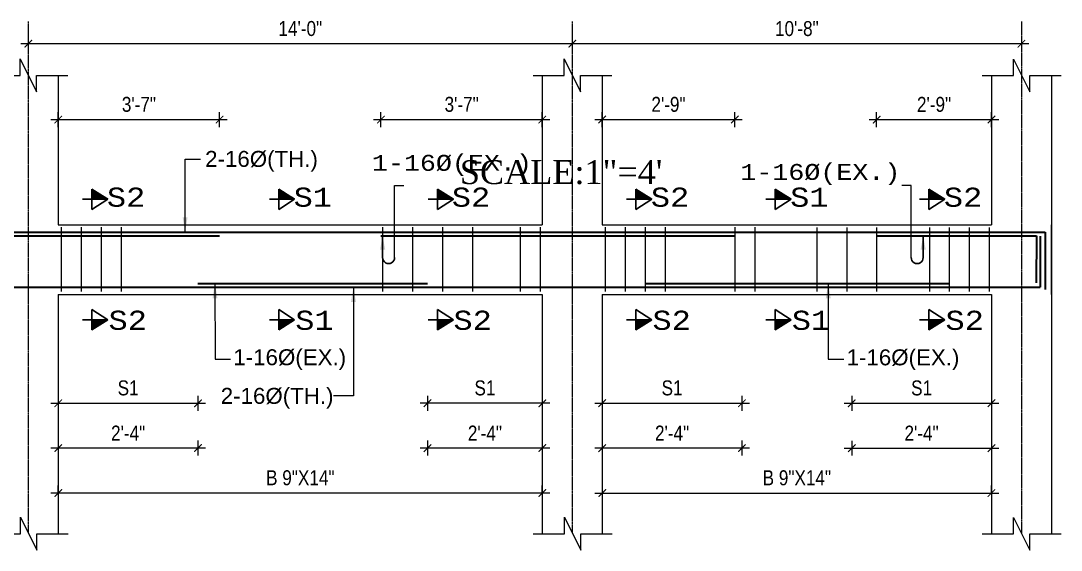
# Model space of a CAD drawing. Header units: inches. Extents: x -2812 to 9774, y -15726 to -746.
# Drawn here: x -2568.3 to -2151.3, y -14544.6 to -14332.3 of the extents above; entities that cross this region are included whole.
import ezdxf

# ---------------------------------------------------------------- set-up
doc = ezdxf.new("R2010")
doc.units = ezdxf.units.IN
doc.header["$LTSCALE"] = 17
doc.header["$MEASUREMENT"] = 0
for name, pattern in [('ACAD_ISO02W100', [15, 12, -3]), ('ACAD_ISO03W100', [30, 12, -18]), ('CENTER2', [1.125, 0.75, -0.125, 0.125, -0.125])]:
    doc.linetypes.add(name, pattern=pattern)
for name, color, linetype, lineweight in [('09 CONTINUITY', 7, 'Continuous', 9), ('15 CENTER', 113, 'CENTER2', 15), ('15 EXT BAR DIMENSION', 130, 'Continuous', 15), ('15 TEXT', 7, 'Continuous', 15), ('20 BEAM ELEVATION', 140, 'ACAD_ISO03W100', 20), ('20 BEAM SECTION ARROW', 7, 'ACAD_ISO02W100', 20), ('20 STIRRUPS', 137, 'Continuous', 20), ('25 BOT BAR', 12, 'Continuous', 25), ('30 EXTRABAR', 6, 'Continuous', 30), ('30 RENFORCEMENT', 12, 'Continuous', 30), ('MARK', 1, 'Continuous', 25), ('Profile ele', 4, 'Continuous', 25), ('RINF', 4, 'Continuous', 25)]:
    doc.layers.add(name, color=color, linetype=linetype, lineweight=lineweight)
doc.layers.add('Dim', color=1, linetype='Continuous')
doc.styles.add('ARIAL', font='arial.ttf')
doc.styles.add('CUNEW', font='cour.ttf')
doc.styles.add('ordinary', font='ARIALN.TTF')
doc.styles.add('TEX8', font='cour.ttf', dxfattribs={"width": 0.75})
doc.dimstyles.new('SUREN 1', dxfattribs={"dimtxt": 0.75, "dimasz": 6, "dimexe": 1.5, "dimexo": 1.5, "dimgap": 1, "dimtad": 1, "dimdec": 1, "dimzin": 3, "dimdsep": 46, "dimlunit": 4, "dimtxsty": 'TEX8', "dimblk": 'ARCHTICK', "dimcen": 0.09375, "dimclrd": 1, "dimclre": 1, "dimclrt": 256, "dimadec": 0, "dimazin": 0, "dimtfac": 0.75, "dimtdec": 1, "dimtmove": 1, "dimatfit": 3, "dimfxl": 1, "dimtolj": 1, "dimtzin": 0, "dimlwd": 9, "dimlwe": 9, "dimarcsym": 0})
doc.dimstyles.new('SUREN 4', dxfattribs={"dimtxt": 4, "dimasz": 3, "dimexe": 3, "dimexo": 0, "dimgap": 3, "dimtad": 1, "dimdec": 0, "dimzin": 3, "dimdsep": 46, "dimlunit": 4, "dimtxsty": 'ordinary', "dimblk": 'ARCHTICK', "dimcen": 8, "dimdle": 3, "dimclrd": 1, "dimclre": 5, "dimclrt": 256, "dimadec": 3, "dimazin": 0, "dimtfac": 1, "dimtdec": 0, "dimtmove": 1, "dimatfit": 3, "dimfxl": 3, "dimfxlon": 1, "dimfrac": 1, "dimtolj": 1, "dimtzin": 0, "dimlwd": 5, "dimlwe": 5, "dimarcsym": 0})

# ---------------------------------------------------------------- blocks, each defined once
blk = doc.blocks.new('_ArchTick')
at = {"color": 0, "linetype": 'ByBlock', "const_width": 0.15}
blk.add_lwpolyline([(-0.5, -0.5), (0.5, 0.5)], dxfattribs=at)
blk = doc.blocks.new('*D1305')
at = {"layer": 'Defpoints', "color": 0, "transparency": 16777216}
for p in [(17508.22, -9446.95), (17564.22, -9446.95), (17564.22, -9490.56)]:
    blk.add_point(p, dxfattribs=at)
at = {"layer": 'Dim', "color": 5, "lineweight": 5, "transparency": 16777216}
for p, q in [((17508.22, -9487.56), (17508.22, -9493.56)), ((17564.22, -9487.56), (17564.22, -9493.56))]:
    blk.add_line(p, q, dxfattribs=at)
at = {"layer": 'Dim', "color": 1, "lineweight": 5, "transparency": 16777216}
blk.add_line((17505.22, -9490.56), (17567.22, -9490.56), dxfattribs=at)
at = {"layer": 'Dim', "color": 1, "lineweight": 5, "transparency": 16777216, "xscale": 3, "yscale": 3, "zscale": 3, "rotation": 180}
blk.add_blockref('_ArchTick', (17508.22, -9490.56), dxfattribs=at)
at = {"layer": 'Dim', "color": 1, "lineweight": 5, "transparency": 16777216, "xscale": 3, "yscale": 3, "zscale": 3}
blk.add_blockref('_ArchTick', (17564.22, -9490.56), dxfattribs=at)
at = {"layer": 'Dim', "transparency": 16777216, "insert": (17536.22, -9484.45), "char_height": 6, "attachment_point": 5, "style": 'ordinary'}
blk.add_mtext('\\A1;S1', dxfattribs=at)
blk = doc.blocks.new('*D1306')
at = {"layer": 'Defpoints', "color": 0, "transparency": 16777216}
for p in [(17508.22, -9446.95), (17564.22, -9446.95), (17508.22, -9508.56)]:
    blk.add_point(p, dxfattribs=at)
at = {"layer": 'Dim', "color": 5, "lineweight": 5, "transparency": 16777216}
for p, q in [((17508.22, -9505.56), (17508.22, -9511.56)), ((17564.22, -9505.56), (17564.22, -9511.56))]:
    blk.add_line(p, q, dxfattribs=at)
at = {"layer": 'Dim', "color": 1, "lineweight": 5, "transparency": 16777216}
blk.add_line((17567.22, -9508.56), (17505.22, -9508.56), dxfattribs=at)
at = {"layer": 'Dim', "color": 1, "lineweight": 5, "transparency": 16777216, "xscale": 3, "yscale": 3, "zscale": 3, "rotation": 180}
blk.add_blockref('_ArchTick', (17508.22, -9508.56), dxfattribs=at)
at = {"layer": 'Dim', "color": 1, "lineweight": 5, "transparency": 16777216, "xscale": 3, "yscale": 3, "zscale": 3}
blk.add_blockref('_ArchTick', (17564.22, -9508.56), dxfattribs=at)
at = {"layer": 'Dim', "transparency": 16777216, "insert": (17536.22, -9502.54), "char_height": 6, "attachment_point": 5, "style": 'ordinary'}
blk.add_mtext('\\A1;2\'-4"', dxfattribs=at)
blk = doc.blocks.new('*D1307')
at = {"layer": 'Defpoints', "color": 0, "transparency": 16777216}
for p in [(17726.22, -9446.95), (17782.22, -9446.95), (17782.22, -9490.56)]:
    blk.add_point(p, dxfattribs=at)
at = {"layer": 'Dim', "color": 5, "lineweight": 5, "transparency": 16777216}
for p, q in [((17726.22, -9487.56), (17726.22, -9493.56)), ((17782.22, -9487.56), (17782.22, -9493.56))]:
    blk.add_line(p, q, dxfattribs=at)
at = {"layer": 'Dim', "color": 1, "lineweight": 5, "transparency": 16777216}
blk.add_line((17723.22, -9490.56), (17785.22, -9490.56), dxfattribs=at)
at = {"layer": 'Dim', "color": 1, "lineweight": 5, "transparency": 16777216, "xscale": 3, "yscale": 3, "zscale": 3, "rotation": 180}
blk.add_blockref('_ArchTick', (17726.22, -9490.56), dxfattribs=at)
at = {"layer": 'Dim', "color": 1, "lineweight": 5, "transparency": 16777216, "xscale": 3, "yscale": 3, "zscale": 3}
blk.add_blockref('_ArchTick', (17782.22, -9490.56), dxfattribs=at)
at = {"layer": 'Dim', "transparency": 16777216, "insert": (17754.22, -9484.45), "char_height": 6, "attachment_point": 5, "style": 'ordinary'}
blk.add_mtext('\\A1;S1', dxfattribs=at)
blk = doc.blocks.new('*D1308')
at = {"layer": 'Defpoints', "color": 0, "transparency": 16777216}
for p in [(17726.22, -9446.95), (17782.22, -9446.95), (17726.22, -9508.56)]:
    blk.add_point(p, dxfattribs=at)
at = {"layer": 'Dim', "color": 5, "lineweight": 5, "transparency": 16777216}
for p, q in [((17726.22, -9505.56), (17726.22, -9511.56)), ((17782.22, -9505.56), (17782.22, -9511.56))]:
    blk.add_line(p, q, dxfattribs=at)
at = {"layer": 'Dim', "color": 1, "lineweight": 5, "transparency": 16777216}
blk.add_line((17785.22, -9508.56), (17723.22, -9508.56), dxfattribs=at)
at = {"layer": 'Dim', "color": 1, "lineweight": 5, "transparency": 16777216, "xscale": 3, "yscale": 3, "zscale": 3, "rotation": 180}
blk.add_blockref('_ArchTick', (17726.22, -9508.56), dxfattribs=at)
at = {"layer": 'Dim', "color": 1, "lineweight": 5, "transparency": 16777216, "xscale": 3, "yscale": 3, "zscale": 3}
blk.add_blockref('_ArchTick', (17782.22, -9508.56), dxfattribs=at)
at = {"layer": 'Dim', "transparency": 16777216, "insert": (17754.22, -9502.54), "char_height": 6, "attachment_point": 5, "style": 'ordinary'}
blk.add_mtext('\\A1;2\'-4"', dxfattribs=at)
blk = doc.blocks.new('*D1309')
at = {"layer": 'Defpoints', "color": 0, "transparency": 16777216}
for p in [(17656.22, -9446.95), (17702.22, -9446.95), (17656.22, -9490.56)]:
    blk.add_point(p, dxfattribs=at)
at = {"layer": 'Dim', "color": 5, "lineweight": 5, "transparency": 16777216}
for p, q in [((17656.22, -9487.56), (17656.22, -9493.56)), ((17702.22, -9487.56), (17702.22, -9493.56))]:
    blk.add_line(p, q, dxfattribs=at)
at = {"layer": 'Dim', "color": 1, "lineweight": 5, "transparency": 16777216}
blk.add_line((17705.22, -9490.56), (17653.22, -9490.56), dxfattribs=at)
at = {"layer": 'Dim', "color": 1, "lineweight": 5, "transparency": 16777216, "xscale": 3, "yscale": 3, "zscale": 3, "rotation": 180}
blk.add_blockref('_ArchTick', (17656.22, -9490.56), dxfattribs=at)
at = {"layer": 'Dim', "color": 1, "lineweight": 5, "transparency": 16777216, "xscale": 3, "yscale": 3, "zscale": 3}
blk.add_blockref('_ArchTick', (17702.22, -9490.56), dxfattribs=at)
at = {"layer": 'Dim', "transparency": 16777216, "insert": (17679.22, -9484.45), "char_height": 6, "attachment_point": 5, "style": 'ordinary'}
blk.add_mtext('\\A1;S1', dxfattribs=at)
blk = doc.blocks.new('*D1310')
at = {"layer": 'Defpoints', "color": 0, "transparency": 16777216}
for p in [(17656.22, -9446.95), (17702.22, -9446.95), (17656.22, -9508.56)]:
    blk.add_point(p, dxfattribs=at)
at = {"layer": 'Dim', "color": 5, "lineweight": 5, "transparency": 16777216}
for p, q in [((17656.22, -9505.56), (17656.22, -9511.56)), ((17702.22, -9505.56), (17702.22, -9511.56))]:
    blk.add_line(p, q, dxfattribs=at)
at = {"layer": 'Dim', "color": 1, "lineweight": 5, "transparency": 16777216}
blk.add_line((17705.22, -9508.56), (17653.22, -9508.56), dxfattribs=at)
at = {"layer": 'Dim', "color": 1, "lineweight": 5, "transparency": 16777216, "xscale": 3, "yscale": 3, "zscale": 3, "rotation": 180}
blk.add_blockref('_ArchTick', (17656.22, -9508.56), dxfattribs=at)
at = {"layer": 'Dim', "color": 1, "lineweight": 5, "transparency": 16777216, "xscale": 3, "yscale": 3, "zscale": 3}
blk.add_blockref('_ArchTick', (17702.22, -9508.56), dxfattribs=at)
at = {"layer": 'Dim', "transparency": 16777216, "insert": (17679.22, -9502.54), "char_height": 6, "attachment_point": 5, "style": 'ordinary'}
blk.add_mtext('\\A1;2\'-4"', dxfattribs=at)
blk = doc.blocks.new('*D1311')
at = {"layer": 'Defpoints', "color": 0, "transparency": 16777216}
for p in [(17826.22, -9446.97), (17882.22, -9446.97), (17882.22, -9490.58)]:
    blk.add_point(p, dxfattribs=at)
at = {"layer": 'Dim', "color": 5, "lineweight": 5, "transparency": 16777216}
for p, q in [((17826.22, -9487.58), (17826.22, -9493.58)), ((17882.22, -9487.58), (17882.22, -9493.58))]:
    blk.add_line(p, q, dxfattribs=at)
at = {"layer": 'Dim', "color": 1, "lineweight": 5, "transparency": 16777216}
blk.add_line((17823.22, -9490.58), (17885.22, -9490.58), dxfattribs=at)
at = {"layer": 'Dim', "color": 1, "lineweight": 5, "transparency": 16777216, "xscale": 3, "yscale": 3, "zscale": 3, "rotation": 180}
blk.add_blockref('_ArchTick', (17826.22, -9490.58), dxfattribs=at)
at = {"layer": 'Dim', "color": 1, "lineweight": 5, "transparency": 16777216, "xscale": 3, "yscale": 3, "zscale": 3}
blk.add_blockref('_ArchTick', (17882.22, -9490.58), dxfattribs=at)
at = {"layer": 'Dim', "transparency": 16777216, "insert": (17854.22, -9484.47), "char_height": 6, "attachment_point": 5, "style": 'ordinary'}
blk.add_mtext('\\A1;S1', dxfattribs=at)
blk = doc.blocks.new('*D1312')
at = {"layer": 'Defpoints', "color": 0, "transparency": 16777216}
for p in [(17826.22, -9446.97), (17882.22, -9446.97), (17882.22, -9508.58)]:
    blk.add_point(p, dxfattribs=at)
at = {"layer": 'Dim', "color": 5, "lineweight": 5, "transparency": 16777216}
for p, q in [((17826.22, -9505.58), (17826.22, -9511.58)), ((17882.22, -9505.58), (17882.22, -9511.58))]:
    blk.add_line(p, q, dxfattribs=at)
at = {"layer": 'Dim', "color": 1, "lineweight": 5, "transparency": 16777216}
blk.add_line((17823.22, -9508.58), (17885.22, -9508.58), dxfattribs=at)
at = {"layer": 'Dim', "color": 1, "lineweight": 5, "transparency": 16777216, "xscale": 3, "yscale": 3, "zscale": 3, "rotation": 180}
blk.add_blockref('_ArchTick', (17826.22, -9508.58), dxfattribs=at)
at = {"layer": 'Dim', "color": 1, "lineweight": 5, "transparency": 16777216, "xscale": 3, "yscale": 3, "zscale": 3}
blk.add_blockref('_ArchTick', (17882.22, -9508.58), dxfattribs=at)
at = {"layer": 'Dim', "transparency": 16777216, "insert": (17854.22, -9502.56), "char_height": 6, "attachment_point": 5, "style": 'ordinary'}
blk.add_mtext('\\A1;2\'-4"', dxfattribs=at)
blk = doc.blocks.new('*D1313')
at = {"layer": 'Defpoints', "color": 0, "transparency": 16777216}
for p in [(17508.22, -9526.56), (17702.22, -9526.56), (17702.22, -9526.56)]:
    blk.add_point(p, dxfattribs=at)
at = {"layer": 'Dim', "color": 1, "lineweight": 5, "transparency": 16777216}
blk.add_line((17505.22, -9526.56), (17705.22, -9526.56), dxfattribs=at)
at = {"layer": 'Dim', "color": 5, "lineweight": 5, "transparency": 16777216}
for p, q in [((17508.22, -9526.56), (17508.22, -9523.56)), ((17702.22, -9526.56), (17702.22, -9523.56))]:
    blk.add_line(p, q, dxfattribs=at)
at = {"layer": 'Dim', "color": 1, "lineweight": 5, "transparency": 16777216, "xscale": 3, "yscale": 3, "zscale": 3, "rotation": 180}
blk.add_blockref('_ArchTick', (17508.22, -9526.56), dxfattribs=at)
at = {"layer": 'Dim', "color": 1, "lineweight": 5, "transparency": 16777216, "xscale": 3, "yscale": 3, "zscale": 3}
blk.add_blockref('_ArchTick', (17702.22, -9526.56), dxfattribs=at)
at = {"layer": 'Dim', "transparency": 16777216, "insert": (17605.22, -9520.49), "char_height": 6, "attachment_point": 5, "style": 'ordinary'}
blk.add_mtext('\\A1;B 9"X14"', dxfattribs=at)
blk = doc.blocks.new('*D1314')
at = {"layer": 'Defpoints', "color": 0, "transparency": 16777216}
for p in [(17726.22, -9526.56), (17882.22, -9526.58, 0), (17882.22, -9526.58)]:
    blk.add_point(p, dxfattribs=at)
at = {"layer": 'Dim', "color": 1, "lineweight": 5, "transparency": 16777216}
blk.add_line((17723.22, -9526.58), (17885.22, -9526.58), dxfattribs=at)
at = {"layer": 'Dim', "color": 5, "lineweight": 5, "transparency": 16777216}
for p, q in [((17726.22, -9526.56), (17726.22, -9529.58)), ((17882.22, -9526.58), (17882.22, -9523.58))]:
    blk.add_line(p, q, dxfattribs=at)
at = {"layer": 'Dim', "color": 1, "lineweight": 5, "transparency": 16777216, "xscale": 3, "yscale": 3, "zscale": 3, "rotation": 180}
blk.add_blockref('_ArchTick', (17726.22, -9526.58), dxfattribs=at)
at = {"layer": 'Dim', "color": 1, "lineweight": 5, "transparency": 16777216, "xscale": 3, "yscale": 3, "zscale": 3}
blk.add_blockref('_ArchTick', (17882.22, -9526.58), dxfattribs=at)
at = {"layer": 'Dim', "transparency": 16777216, "insert": (17804.22, -9520.51), "char_height": 6, "attachment_point": 5, "style": 'ordinary'}
blk.add_mtext('\\A1;B 9"X14"', dxfattribs=at)
blk = doc.blocks.new('A$C760A2D39')
at = {"layer": 'MARK', "color": 2}
blk.add_line((0.65, 1.5), (0.65, 6.92), dxfattribs=at)
blk.add_ellipse((2.15, 1.5), major_axis=(-1.06, 1.06), ratio=1, start_param=0.785398, end_param=3.926991, dxfattribs=at)
blk.add_solid([(1.3, 3.47), (0.65, 6.93), (0, 3.47)], dxfattribs=at)
blk = doc.blocks.new('A$C685A745A')
at = {"layer": '20 BEAM ELEVATION', "linetype": 'Continuous', "lineweight": 20, "ltscale": 10}
blk.add_lwpolyline([(3.65, 1.47), (3.65, 19.57), (5.96, 19.57)], dxfattribs=at)
at = {"layer": '20 BEAM SECTION ARROW', "color": 6, "linetype": 'Continuous'}
blk.add_blockref('A$C760A2D39', (0, -0.01), dxfattribs=at)
blk = doc.blocks.new('*D1282')
at = {"layer": 'Defpoints', "color": 0, "transparency": 16777216}
for p in [(17496.22, -9337.47), (17714.22, -9337.47), (17496.22, -9346.37)]:
    blk.add_point(p, dxfattribs=at)
at = {"layer": 'Dim', "color": 5, "lineweight": 5, "transparency": 16777216}
for p, q in [((17496.22, -9343.37), (17496.22, -9349.37)), ((17714.22, -9343.37), (17714.22, -9349.37))]:
    blk.add_line(p, q, dxfattribs=at)
at = {"layer": 'Dim', "color": 1, "lineweight": 5, "transparency": 16777216}
blk.add_line((17717.22, -9346.37), (17493.22, -9346.37), dxfattribs=at)
at = {"layer": 'Dim', "color": 1, "lineweight": 5, "transparency": 16777216, "xscale": 3, "yscale": 3, "zscale": 3, "rotation": 180}
blk.add_blockref('_ArchTick', (17496.22, -9346.37), dxfattribs=at)
at = {"layer": 'Dim', "color": 1, "lineweight": 5, "transparency": 16777216, "xscale": 3, "yscale": 3, "zscale": 3}
blk.add_blockref('_ArchTick', (17714.22, -9346.37), dxfattribs=at)
at = {"layer": 'Dim', "transparency": 16777216, "insert": (17605.22, -9340.31), "char_height": 6, "attachment_point": 5, "style": 'ordinary'}
blk.add_mtext('\\A1;14\'-0"', dxfattribs=at)
blk = doc.blocks.new('*D1283')
at = {"layer": 'Defpoints', "color": 0, "transparency": 16777216}
for p in [(17714.22, -9337.47), (17894.22, -9337.49, 0), (17714.22, -9346.39)]:
    blk.add_point(p, dxfattribs=at)
at = {"layer": 'Dim', "color": 5, "lineweight": 5, "transparency": 16777216}
for p, q in [((17714.22, -9343.39), (17714.22, -9349.39)), ((17894.22, -9343.39), (17894.22, -9349.39))]:
    blk.add_line(p, q, dxfattribs=at)
at = {"layer": 'Dim', "color": 1, "lineweight": 5, "transparency": 16777216}
blk.add_line((17897.22, -9346.39), (17711.22, -9346.39), dxfattribs=at)
at = {"layer": 'Dim', "color": 1, "lineweight": 5, "transparency": 16777216, "xscale": 3, "yscale": 3, "zscale": 3, "rotation": 180}
blk.add_blockref('_ArchTick', (17714.22, -9346.39), dxfattribs=at)
at = {"layer": 'Dim', "color": 1, "lineweight": 5, "transparency": 16777216, "xscale": 3, "yscale": 3, "zscale": 3}
blk.add_blockref('_ArchTick', (17894.22, -9346.39), dxfattribs=at)
at = {"layer": 'Dim', "transparency": 16777216, "insert": (17804.22, -9340.33), "char_height": 6, "attachment_point": 5, "style": 'ordinary'}
blk.add_mtext('\\A1;10\'-8"', dxfattribs=at)
blk = doc.blocks.new('*D1284')
at = {"layer": 'Defpoints', "color": 0, "transparency": 16777216}
for p in [(17779.33, -9376.78), (17726.22, -9418.95), (17779.33, -9423.47)]:
    blk.add_point(p, dxfattribs=at)
at = {"layer": 'Dim', "color": 1, "lineweight": 5, "transparency": 16777216}
blk.add_line((17723.22, -9376.78), (17782.33, -9376.78), dxfattribs=at)
at = {"layer": 'Dim', "color": 5, "lineweight": 5, "transparency": 16777216}
for p, q in [((17726.22, -9379.78), (17726.22, -9373.78)), ((17779.33, -9379.78), (17779.33, -9373.78))]:
    blk.add_line(p, q, dxfattribs=at)
at = {"layer": 'Dim', "color": 1, "lineweight": 5, "transparency": 16777216, "xscale": 3, "yscale": 3, "zscale": 3, "rotation": 180}
blk.add_blockref('_ArchTick', (17726.22, -9376.78), dxfattribs=at)
at = {"layer": 'Dim', "color": 1, "lineweight": 5, "transparency": 16777216, "xscale": 3, "yscale": 3, "zscale": 3}
blk.add_blockref('_ArchTick', (17779.33, -9376.78), dxfattribs=at)
at = {"layer": 'Dim', "transparency": 16777216, "insert": (17752.78, -9370.72), "char_height": 6, "attachment_point": 5, "style": 'ordinary'}
blk.add_mtext('\\A1;2\'-9"', dxfattribs=at)
blk = doc.blocks.new('*D1285')
at = {"layer": 'Defpoints', "color": 0, "transparency": 16777216}
for p in [(17882.22, -9376.8), (17882.22, -9418.97), (17836.21, -9423.47)]:
    blk.add_point(p, dxfattribs=at)
at = {"layer": 'Dim', "color": 1, "lineweight": 5, "transparency": 16777216}
blk.add_line((17833.21, -9376.8), (17885.22, -9376.8), dxfattribs=at)
at = {"layer": 'Dim', "color": 5, "lineweight": 5, "transparency": 16777216}
for p, q in [((17836.21, -9379.8), (17836.21, -9373.8)), ((17882.22, -9379.8), (17882.22, -9373.8))]:
    blk.add_line(p, q, dxfattribs=at)
at = {"layer": 'Dim', "color": 1, "lineweight": 5, "transparency": 16777216, "xscale": 3, "yscale": 3, "zscale": 3, "rotation": 180}
blk.add_blockref('_ArchTick', (17836.21, -9376.8), dxfattribs=at)
at = {"layer": 'Dim', "color": 1, "lineweight": 5, "transparency": 16777216, "xscale": 3, "yscale": 3, "zscale": 3}
blk.add_blockref('_ArchTick', (17882.22, -9376.8), dxfattribs=at)
at = {"layer": 'Dim', "transparency": 16777216, "insert": (17859.21, -9370.74), "char_height": 6, "attachment_point": 5, "style": 'ordinary'}
blk.add_mtext('\\A1;2\'-9"', dxfattribs=at)
blk = doc.blocks.new('*D1286')
at = {"layer": 'Defpoints', "color": 0, "transparency": 16777216}
for p in [(17572.89, -9376.78), (17508.22, -9418.95), (17572.89, -9423.45, 0)]:
    blk.add_point(p, dxfattribs=at)
at = {"layer": 'Dim', "color": 1, "lineweight": 5, "transparency": 16777216}
blk.add_line((17505.22, -9376.78), (17575.89, -9376.78), dxfattribs=at)
at = {"layer": 'Dim', "color": 5, "lineweight": 5, "transparency": 16777216}
for p, q in [((17508.22, -9379.78), (17508.22, -9373.78)), ((17572.89, -9379.78), (17572.89, -9373.78))]:
    blk.add_line(p, q, dxfattribs=at)
at = {"layer": 'Dim', "color": 1, "lineweight": 5, "transparency": 16777216, "xscale": 3, "yscale": 3, "zscale": 3, "rotation": 180}
blk.add_blockref('_ArchTick', (17508.22, -9376.78), dxfattribs=at)
at = {"layer": 'Dim', "color": 1, "lineweight": 5, "transparency": 16777216, "xscale": 3, "yscale": 3, "zscale": 3}
blk.add_blockref('_ArchTick', (17572.89, -9376.78), dxfattribs=at)
at = {"layer": 'Dim', "transparency": 16777216, "insert": (17540.55, -9370.72), "char_height": 6, "attachment_point": 5, "style": 'ordinary'}
blk.add_mtext('\\A1;3\'-7"', dxfattribs=at)
blk = doc.blocks.new('*D1287')
at = {"layer": 'Defpoints', "color": 0, "transparency": 16777216}
for p in [(17702.22, -9376.78), (17637.55, -9418.95), (17702.22, -9423.45, 0)]:
    blk.add_point(p, dxfattribs=at)
at = {"layer": 'Dim', "color": 1, "lineweight": 5, "transparency": 16777216}
blk.add_line((17634.55, -9376.78), (17705.22, -9376.78), dxfattribs=at)
at = {"layer": 'Dim', "color": 5, "lineweight": 5, "transparency": 16777216}
for p, q in [((17637.55, -9379.78), (17637.55, -9373.78)), ((17702.22, -9379.78), (17702.22, -9373.78))]:
    blk.add_line(p, q, dxfattribs=at)
at = {"layer": 'Dim', "color": 1, "lineweight": 5, "transparency": 16777216, "xscale": 3, "yscale": 3, "zscale": 3, "rotation": 180}
blk.add_blockref('_ArchTick', (17637.55, -9376.78), dxfattribs=at)
at = {"layer": 'Dim', "color": 1, "lineweight": 5, "transparency": 16777216, "xscale": 3, "yscale": 3, "zscale": 3}
blk.add_blockref('_ArchTick', (17702.22, -9376.78), dxfattribs=at)
at = {"layer": 'Dim', "transparency": 16777216, "insert": (17669.89, -9370.72), "char_height": 6, "attachment_point": 5, "style": 'ordinary'}
blk.add_mtext('\\A1;3\'-7"', dxfattribs=at)
blk = doc.blocks.new('BS6')
at = {"layer": 'RINF'}
h = blk.add_hatch(dxfattribs=at)
h.set_pattern_fill('ANSI31', color=1, scale=0.029257, style=0)
h.set_pattern_definition([(135.000000013, (-52407.6944534, -24797.3761724), (0.00271529004177, 0.00271529004057), [])])
h.paths.add_polyline_path([(17521.72, -9404.65), (17528.12, -9408.74), (17521.72, -9408.74)])
h = blk.add_hatch(dxfattribs=at)
h.set_pattern_fill('ANSI31', color=1, scale=0.029257, style=0)
h.set_pattern_definition([(135.000000013, (-52332.854192, -24797.3761724), (0.00271529004177, 0.00271529004057), [])])
h.paths.add_polyline_path([(17596.56, -9404.65), (17602.96, -9408.74), (17596.56, -9408.74)])
h = blk.add_hatch(dxfattribs=at)
h.set_pattern_fill('ANSI31', color=1, scale=0.029257, style=0)
h.set_pattern_definition([(135.000000013, (-52269.2202543, -24797.3761724), (0.00271529004177, 0.00271529004057), [])])
h.paths.add_polyline_path([(17660.19, -9404.65), (17666.6, -9408.74), (17660.19, -9408.74)])
h = blk.add_hatch(dxfattribs=at)
h.set_pattern_fill('ANSI31', color=1, scale=0.029257, style=0)
h.set_pattern_definition([(135.000000013, (-52189.6944534, -24797.3761724), (0.00271529004177, 0.00271529004057), [])])
h.paths.add_polyline_path([(17739.72, -9404.65), (17746.12, -9408.74), (17739.72, -9408.74)])
h = blk.add_hatch(dxfattribs=at)
h.set_pattern_fill('ANSI31', color=1, scale=0.029257, style=0)
h.set_pattern_definition([(135.000000013, (-52531.854192, -24797.3860305), (0.00271529004177, 0.00271529004057), [])])
h.paths.add_polyline_path([(17795.56, -9404.66), (17801.96, -9408.75), (17795.56, -9408.75)])
h = blk.add_hatch(dxfattribs=at)
h.set_pattern_fill('ANSI31', color=1, scale=0.029257, style=0)
h.set_pattern_definition([(135.000000013, (-52072.2622513, -24797.3958885), (0.00271529004177, 0.00271529004057), [])])
h.paths.add_polyline_path([(17857.15, -9404.67), (17863.56, -9408.76), (17857.15, -9408.76)])
h = blk.add_hatch(dxfattribs=at)
h.set_pattern_fill('ANSI31', color=1, scale=1.6, style=0)
h.set_pattern_definition([(135.000000013, (-3777481.30485, -826590.19668), (0.148492424155, 0.148492424089), [])])
h.paths.add_polyline_path([(17521.72, -9461.14), (17528.12, -9457.05), (17521.72, -9457.05)])
h = blk.add_hatch(dxfattribs=at)
h.set_pattern_fill('ANSI31', color=1, scale=1.6, style=0)
h.set_pattern_definition([(135.000000013, (-3777406.46459, -826590.19668), (0.148492424155, 0.148492424089), [])])
h.paths.add_polyline_path([(17596.56, -9461.14), (17602.96, -9457.05), (17596.56, -9457.05)])
h = blk.add_hatch(dxfattribs=at)
h.set_pattern_fill('ANSI31', color=1, scale=1.6, style=0)
h.set_pattern_definition([(135.000000013, (-3777342.83065, -826590.19668), (0.148492424155, 0.148492424089), [])])
h.paths.add_polyline_path([(17660.19, -9461.14), (17666.6, -9457.05), (17660.19, -9457.05)])
h = blk.add_hatch(dxfattribs=at)
h.set_pattern_fill('ANSI31', color=1, scale=1.6, style=0)
h.set_pattern_definition([(135.000000013, (-3777263.30485, -826590.19668), (0.148492424155, 0.148492424089), [])])
h.paths.add_polyline_path([(17739.72, -9461.14), (17746.12, -9457.05), (17739.72, -9457.05)])
h = blk.add_hatch(dxfattribs=at)
h.set_pattern_fill('ANSI31', color=1, scale=1.6, style=0)
h.set_pattern_definition([(135.000000013, (-3777605.46459, -826590.20654), (0.148492424155, 0.148492424089), [])])
h.paths.add_polyline_path([(17795.56, -9461.15), (17801.96, -9457.06), (17795.56, -9457.06)])
h = blk.add_hatch(dxfattribs=at)
h.set_pattern_fill('ANSI31', color=1, scale=1.6, style=0)
h.set_pattern_definition([(135.000000013, (-3777145.87265, -826590.2164), (0.148492424155, 0.148492424089), [])])
h.paths.add_polyline_path([(17857.15, -9461.16), (17863.56, -9457.07), (17857.15, -9457.07)])
at = {"layer": '09 CONTINUITY', "color": 2, "lineweight": 5, "ltscale": 25}
for points in [[(17480.5, -9359.12), (17493, -9359.12), (17493, -9352.49), (17499.54, -9365.66), (17499.54, -9359.12), (17512.12, -9359.12)], [(17698.5, -9359.12), (17711, -9359.12), (17711, -9352.49), (17717.54, -9365.66), (17717.54, -9359.12), (17730.12, -9359.12)], [(17480.55, -9542.95), (17493.05, -9542.95), (17493.05, -9536.32), (17499.59, -9549.49), (17499.59, -9542.95), (17512.17, -9542.95)], [(17698.55, -9542.95), (17711.05, -9542.95), (17711.05, -9536.32), (17717.59, -9549.49), (17717.59, -9542.95), (17730.17, -9542.95)]]:
    blk.add_lwpolyline(points, dxfattribs=at)
at = {"layer": '09 CONTINUITY', "color": 2, "lineweight": 5, "ltscale": 25, "elevation": 0}
for points in [[(17878.5, -9359.14), (17891, -9359.14), (17891, -9352.51), (17897.54, -9365.68), (17897.54, -9359.14), (17910.12, -9359.14)], [(17878.55, -9542.97), (17891.05, -9542.97), (17891.05, -9536.34), (17897.59, -9549.51), (17897.59, -9542.97), (17910.17, -9542.97)]]:
    blk.add_lwpolyline(points, dxfattribs=at)
at = {"layer": '15 CENTER', "ltscale": 0.05}
for p, q in [((17496.22, -9337.47), (17496.22, -9542.71)), ((17714.22, -9337.47), (17714.22, -9542.71)), ((17894.22, -9337.49, 0), (17894.22, -9542.73, 0))]:
    blk.add_line(p, q, dxfattribs=at)
at = {"layer": '20 BEAM ELEVATION', "linetype": 'ByBlock', "ltscale": 20}
for p, q in [((17508.22, -9359.12), (17508.22, -9418.95)), ((17702.22, -9359.12), (17702.22, -9418.95)), ((17726.22, -9359.12), (17726.22, -9418.95)), ((17882.22, -9359.14, 0), (17882.22, -9418.97, 0)), ((17906.22, -9359.14, 0), (17906.22, -9418.97, 0)), ((17508.22, -9418.95), (17702.22, -9418.95)), ((17726.22, -9418.95), (17882.22, -9418.97, 0)), ((17508.22, -9446.95), (17508.22, -9542.95)), ((17508.22, -9446.95), (17702.22, -9446.95)), ((17702.22, -9446.95), (17702.22, -9542.95)), ((17726.22, -9446.95), (17726.22, -9542.95)), ((17726.22, -9446.95), (17882.22, -9446.97, 0)), ((17882.22, -9446.97, 0), (17882.22, -9542.97, 0)), ((17906.22, -9446.97, 0), (17906.22, -9542.97, 0))]:
    blk.add_line(p, q, dxfattribs=at)
at = {"layer": '20 STIRRUPS'}
for p, q in [((17509.41, -9420.01), (17509.41, -9445.78)), ((17517.41, -9420.01), (17517.41, -9445.78)), ((17525.41, -9420.01), (17525.41, -9445.78)), ((17533.41, -9420.01), (17533.41, -9445.78)), ((17638.21, -9420.01), (17638.21, -9445.78)), ((17650.21, -9420.01), (17650.21, -9445.78)), ((17662.21, -9420.01), (17662.21, -9445.78)), ((17674.21, -9420.01), (17674.21, -9445.78)), ((17693.33, -9420.01), (17693.33, -9445.78)), ((17701.33, -9420.01), (17701.33, -9445.78)), ((17727.41, -9420.01), (17727.41, -9445.78)), ((17735.41, -9420.01), (17735.41, -9445.78)), ((17743.41, -9420.01), (17743.41, -9445.78)), ((17751.41, -9420.01), (17751.41, -9445.78)), ((17779.33, -9420.01), (17779.33, -9445.78)), ((17787.33, -9420.01), (17787.33, -9445.78)), ((17812.21, -9420.03, 0), (17812.21, -9445.8, 0)), ((17824.21, -9420.03, 0), (17824.21, -9445.8, 0)), ((17836.21, -9420.03, 0), (17836.21, -9445.8, 0)), ((17857.33, -9420.03, 0), (17857.33, -9445.8, 0)), ((17865.33, -9420.03, 0), (17865.33, -9445.8, 0)), ((17873.33, -9420.03, 0), (17873.33, -9445.8, 0)), ((17881.33, -9420.03, 0), (17881.33, -9445.8, 0))]:
    blk.add_line(p, q, dxfattribs=at)
at = {"layer": '30 EXTRABAR', "lineweight": 30, "ltscale": 0.75}
for p, q in [((17836.21, -9423.47, 0), (17900.27, -9423.47, 0)), ((17900.27, -9423.47, 0), (17900.09, -9442.29, 0)), ((17564.22, -9442.48), (17656.22, -9442.49)), ((17743.41, -9442.5), (17865.33, -9442.53, 0))]:
    blk.add_line(p, q, dxfattribs=at)
at = {"layer": '30 EXTRABAR', "lineweight": 30, "ltscale": 0.75, "elevation": 0, "flags": 128}
for points in [[(17419.99, -9423.45), (17572.89, -9423.45)], [(17637.55, -9423.45), (17779.33, -9423.47)]]:
    blk.add_lwpolyline(points, dxfattribs=at)
at = {"layer": '30 RENFORCEMENT', "lineweight": 30, "ltscale": 0.75}
for p, q in [((17487.91, -9421.98), (17903.69, -9422, 0)), ((17903.69, -9422, 0), (17903.69, -9444.89, 0)), ((17901.69, -9423.53, 0), (17901.69, -9443.97, 0)), ((17489.91, -9443.95), (17901.69, -9443.97, 0))]:
    blk.add_line(p, q, dxfattribs=at)
at = {"layer": 'Profile ele'}
blk.add_line((17906.22, -9418.97, 0), (17906.22, -9446.97, 0), dxfattribs=at)
at = {"layer": 'RINF', "color": 1}
for p, q in [((17521.72, -9412.83), (17521.72, -9404.65)), ((17528.12, -9408.74), (17521.72, -9404.65)), ((17596.56, -9412.83), (17596.56, -9404.65)), ((17602.96, -9408.74), (17596.56, -9404.65)), ((17660.19, -9412.83), (17660.19, -9404.65)), ((17666.6, -9408.74), (17660.19, -9404.65)), ((17739.72, -9412.83), (17739.72, -9404.65)), ((17746.12, -9408.74), (17739.72, -9404.65)), ((17795.56, -9412.84, 0), (17795.56, -9404.66, 0)), ((17801.96, -9408.75, 0), (17795.56, -9404.66, 0)), ((17857.15, -9412.85, 0), (17857.15, -9404.67, 0)), ((17863.56, -9408.76, 0), (17857.15, -9404.67, 0)), ((17517.98, -9408.74), (17528.12, -9408.74)), ((17528.12, -9408.74), (17521.72, -9412.83)), ((17592.82, -9408.74), (17602.96, -9408.74)), ((17602.96, -9408.74), (17596.56, -9412.83)), ((17656.45, -9408.74), (17666.6, -9408.74)), ((17666.6, -9408.74), (17660.19, -9412.83)), ((17735.98, -9408.74), (17746.12, -9408.74)), ((17746.12, -9408.74), (17739.72, -9412.83)), ((17791.82, -9408.75, 0), (17801.96, -9408.75, 0)), ((17801.96, -9408.75, 0), (17795.56, -9412.84, 0)), ((17853.41, -9408.76, 0), (17863.56, -9408.76, 0)), ((17863.56, -9408.76, 0), (17857.15, -9412.85, 0)), ((17521.72, -9452.96, 0), (17521.72, -9461.14, 0)), ((17528.12, -9457.05, 0), (17521.72, -9452.96, 0)), ((17596.56, -9452.96, 0), (17596.56, -9461.14, 0)), ((17602.96, -9457.05, 0), (17596.56, -9452.96, 0)), ((17660.19, -9452.96, 0), (17660.19, -9461.14, 0)), ((17666.6, -9457.05, 0), (17660.19, -9452.96, 0)), ((17739.72, -9452.96, 0), (17739.72, -9461.14, 0)), ((17746.12, -9457.05, 0), (17739.72, -9452.96, 0)), ((17795.56, -9452.97, 0), (17795.56, -9461.15, 0)), ((17801.96, -9457.06, 0), (17795.56, -9452.97, 0)), ((17857.15, -9452.98, 0), (17857.15, -9461.16, 0)), ((17863.56, -9457.07, 0), (17857.15, -9452.98, 0)), ((17517.98, -9457.05, 0), (17528.12, -9457.05, 0)), ((17528.12, -9457.05, 0), (17521.72, -9461.14, 0)), ((17592.82, -9457.05, 0), (17602.96, -9457.05, 0)), ((17602.96, -9457.05, 0), (17596.56, -9461.14, 0)), ((17656.45, -9457.05, 0), (17666.6, -9457.05, 0)), ((17666.6, -9457.05, 0), (17660.19, -9461.14, 0)), ((17735.98, -9457.05, 0), (17746.12, -9457.05, 0)), ((17746.12, -9457.05, 0), (17739.72, -9461.14, 0)), ((17791.82, -9457.06, 0), (17801.96, -9457.06, 0)), ((17801.96, -9457.06, 0), (17795.56, -9461.15, 0)), ((17853.41, -9457.07, 0), (17863.56, -9457.07, 0)), ((17863.56, -9457.07, 0), (17857.15, -9461.16, 0))]:
    blk.add_line(p, q, dxfattribs=at)
at = {"layer": '15 EXT BAR DIMENSION', "xscale": -1.599999999998545, "yscale": 1.599999999998545, "zscale": 1.600000000000193}
blk.add_blockref('A$C685A745A', (17855.88, -9434.53, 0), dxfattribs=at)
at = {"layer": '15 TEXT', "xscale": 1.600000000000364, "yscale": 1.600000000000364, "zscale": 1.600000000000364}
blk.add_blockref('A$C685A745A', (17637.17, -9434.52), dxfattribs=at)
at = {"layer": '15 EXT BAR DIMENSION', "style": 'CUNEW'}
for p in [(17633.92, -9397.35), (17781.57, -9401, 0)]:
    blk.add_text('1-16%%C(EX.)', height=6.4, dxfattribs=at).set_placement(p)
at = {"layer": '15 TEXT', "style": 'ARIAL'}
for s, p in [('2-16%%C(TH.)', (17567.08, -9395.77, 0)), ('1-16%%C(EX.)', (17578.38, -9475.31, 0)), ('1-16%%C(EX.)', (17824.16, -9475.36, 0)), ('2-16%%C(TH.)', (17573.34, -9490.81, 0))]:
    blk.add_text(s, height=6.4, dxfattribs=at).set_placement(p)
at = {"layer": '15 TEXT', "insert": (17669.18, -9393.04, 0), "char_height": 9.6, "width": 487.7637, "attachment_point": 1, "style": 'ARIAL'}
blk.add_mtext('{\\fTimes New Roman|b0|i0|c0|p18;SCALE:1"=4\'}', dxfattribs=at)
at = {"layer": '20 BEAM SECTION ARROW', "color": 2, "style": 'CUNEW'}
for s, p in [('S2', (17527.7, -9411.76)), ('S1', (17602.54, -9411.76)), ('S2', (17665.94, -9411.76, 0)), ('S2', (17745.7, -9411.76)), ('S1', (17801.54, -9411.77, 0)), ('S2', (17863.13, -9411.78, 0)), ('S2', (17528.35, -9461.13, 0)), ('S1', (17603.19, -9461.13, 0)), ('S2', (17666.59, -9461.13)), ('S2', (17746.35, -9461.13, 0)), ('S1', (17802.19, -9461.14, 0)), ('S2', (17863.78, -9461.15, 0))]:
    blk.add_text(s, height=7.68, rotation=360, dxfattribs=at).set_placement(p)
at = {"layer": 'Dim'}
for base, p1, p2, text, picture, middle in [((17496.22, -9346.37), (17714.22, -9337.47), (17496.22, -9337.47), '14\'-0"', '*D1282', (17605.22, -9340.31)), ((17714.22, -9346.39), (17894.22, -9337.49, 0), (17714.22, -9337.47), '10\'-8"', '*D1283', (17804.22, -9340.33)), ((17572.89, -9376.78), (17508.22, -9418.95), (17572.89, -9423.45, 0), '3\'-7"', '*D1286', (17540.55, -9370.72)), ((17702.22, -9376.78), (17637.55, -9418.95), (17702.22, -9423.45, 0), '3\'-7"', '*D1287', (17669.89, -9370.72)), ((17779.33, -9376.78), (17726.22, -9418.95), (17779.33, -9423.47), '2\'-9"', '*D1284', (17752.78, -9370.72)), ((17882.22, -9376.8, 0), (17836.21, -9423.47, 0), (17882.22, -9418.97, 0), '2\'-9"', '*D1285', (17859.21, -9370.74, 0)), ((17564.22, -9490.56), (17508.22, -9446.95), (17564.22, -9446.95), 'S1', '*D1305', (17536.22, -9484.45)), ((17508.22, -9508.56), (17564.22, -9446.95), (17508.22, -9446.95), '2\'-4"', '*D1306', (17536.22, -9502.54)), ((17656.22, -9490.56), (17702.22, -9446.95), (17656.22, -9446.95), 'S1', '*D1309', (17679.22, -9484.45)), ((17656.22, -9508.56), (17702.22, -9446.95), (17656.22, -9446.95), '2\'-4"', '*D1310', (17679.22, -9502.54)), ((17782.22, -9490.56), (17726.22, -9446.95), (17782.22, -9446.95), 'S1', '*D1307', (17754.22, -9484.45)), ((17726.22, -9508.56), (17782.22, -9446.95), (17726.22, -9446.95), '2\'-4"', '*D1308', (17754.22, -9502.54)), ((17882.22, -9490.58, 0), (17826.22, -9446.97, 0), (17882.22, -9446.97, 0), 'S1', '*D1311', (17854.22, -9484.47, 0)), ((17882.22, -9508.58, 0), (17826.22, -9446.97, 0), (17882.22, -9446.97, 0), '2\'-4"', '*D1312', (17854.22, -9502.56, 0)), ((17702.22, -9526.56), (17508.22, -9526.56), (17702.22, -9526.56), 'B 9"X14"', '*D1313', (17605.22, -9520.49)), ((17882.22, -9526.58), (17726.22, -9526.56), (17882.22, -9526.58, 0), 'B 9"X14"', '*D1314', (17804.22, -9520.51))]:
    dim = blk.add_linear_dim(base=base, p1=p1, p2=p2, text=text, dimstyle='SUREN 4', override={"dimtxt": 6}, dxfattribs=at)
    dim.commit()
    dim.dimension.update_dxf_attribs({"geometry": picture, "text_midpoint": middle})
at = {"layer": '15 TEXT'}
for points in [[(17559.06, -9421.95, 0), (17559.06, -9392.61, 0), (17565.24, -9392.61, 0)], [(17571.02, -9442.45, 0), (17571.05, -9472.87, 0), (17577.23, -9472.87, 0)], [(17626.52, -9443.95, 0), (17626.55, -9487.56, 0), (17618.59, -9487.56, 0)], [(17816.8, -9442.5, 0), (17816.83, -9472.92, 0), (17823.01, -9472.92, 0)]]:
    blk.add_leader(points, dimstyle='SUREN 1', dxfattribs=at)

msp = doc.modelspace()

# ---------------------------------------------------------------- block references
at = {"layer": '25 BOT BAR'}
msp.add_blockref('BS6', (-20061.49, -4995.13), dxfattribs=at)

doc.saveas('drawing.dxf')
